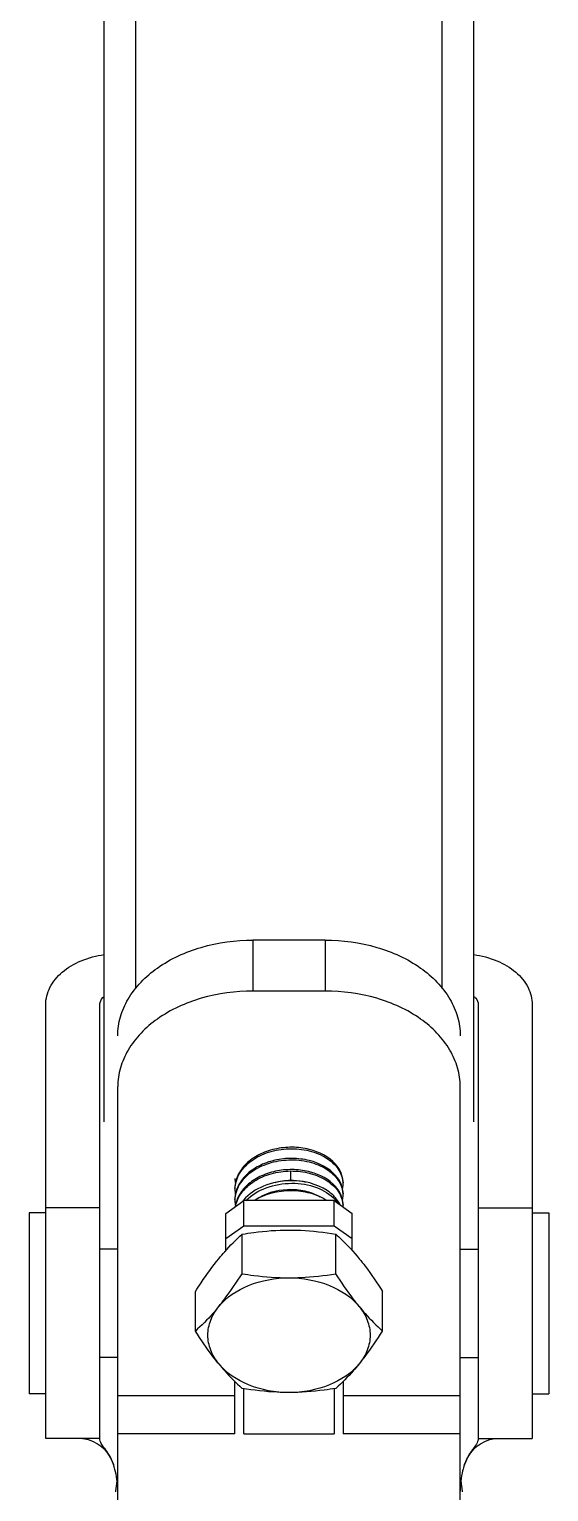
# Model space of a CAD drawing. Header units: inches. Extents: x -1293886 to -986005, y -15154 to 203628.
# Drawn here: x -1241621 to -1241424, y 83881 to 84434 of the extents above; entities that cross this region are included whole.
import ezdxf

# ---------------------------------------------------------------- set-up
doc = ezdxf.new("R2010")
doc.units = ezdxf.units.IN
doc.header["$LTSCALE"] = 100
doc.header["$MEASUREMENT"] = 0
doc.layers.add('W_DIM', color=4, linetype='Continuous')

# ---------------------------------------------------------------- blocks, each defined once
blk = doc.blocks.new('1111')
at = {"layer": 'W_DIM', "color": 7}
for p, q in [((-2281077.99, 1708521.8), (-2281077.99, 1709592.99)), ((-2280938.27, 1708521.8), (-2280938.27, 1709592.99)), ((-2281066.07, 1708572.18), (-2281066.07, 1709474.45)), ((-2280950.2, 1708572.18), (-2280950.2, 1709474.45)), ((-2281021.76, 1708590.48), (-2281021.76, 1708571.2)), ((-2280994.5, 1708590.48), (-2281021.76, 1708590.48)), ((-2280994.5, 1708590.48), (-2280994.5, 1708571.2)), ((-2280994.5, 1708571.2), (-2281021.76, 1708571.2)), ((-2281100.15, 1708402), (-2281100.15, 1708566.04)), ((-2281079.7, 1708402), (-2281079.7, 1708566.04)), ((-2280936.57, 1708566.04), (-2280936.57, 1708402)), ((-2280916.12, 1708566.04), (-2280916.12, 1708402)), ((-2281072.88, 1708378.78), (-2281072.88, 1708535.06)), ((-2280943.38, 1708378.78), (-2280943.38, 1708535.06)), ((-2281007.53, 1708503.16), (-2281007.62, 1708499.55)), ((-2281007.62, 1708499.55), (-2281007.62, 1708499.47)), ((-2281031.99, 1708487.13), (-2281025.17, 1708491.95)), ((-2281025.17, 1708482.31), (-2281025.17, 1708491.95)), ((-2280991.09, 1708491.95), (-2281025.17, 1708491.95)), ((-2280991.09, 1708482.31), (-2280991.09, 1708491.95)), ((-2280991.09, 1708491.95), (-2280984.28, 1708487.13)), ((-2281100.15, 1708487.33), (-2281106.38, 1708487.33)), ((-2281106.38, 1708487.33), (-2281106.38, 1708418.91)), ((-2281079.7, 1708489.27), (-2281100.15, 1708489.27)), ((-2281031.99, 1708473.13), (-2281031.99, 1708487.13)), ((-2280984.28, 1708473.13), (-2280984.28, 1708487.13)), ((-2280936.57, 1708489.27), (-2280916.12, 1708489.27)), ((-2280916.12, 1708487.33), (-2280909.89, 1708487.33)), ((-2280909.89, 1708487.33), (-2280909.89, 1708418.91)), ((-2281025.17, 1708482.31), (-2281031.99, 1708477.49)), ((-2281025.84, 1708464.33), (-2281025.84, 1708479.27)), ((-2280991.09, 1708482.31), (-2281025.17, 1708482.31)), ((-2280984.28, 1708477.49), (-2280991.09, 1708482.31)), ((-2280990.42, 1708464.33), (-2280990.42, 1708479.27)), ((-2281072.88, 1708473.57), (-2281079.7, 1708473.57)), ((-2280943.38, 1708473.57), (-2280936.57, 1708473.57)), ((-2281043.55, 1708442.64), (-2281043.55, 1708457.58)), ((-2280972.72, 1708442.64), (-2280972.72, 1708457.58)), ((-2281072.88, 1708432.68), (-2281079.7, 1708432.68)), ((-2280943.38, 1708432.68), (-2280936.57, 1708432.68)), ((-2281100.15, 1708418.91), (-2281106.38, 1708418.91)), ((-2281028.58, 1708418.18), (-2281072.88, 1708418.18)), ((-2281028.58, 1708403.71), (-2281028.58, 1708423.53)), ((-2281025.17, 1708403.72), (-2281025.17, 1708420.85)), ((-2280991.09, 1708420.85), (-2280991.09, 1708403.72)), ((-2280987.68, 1708423.53), (-2280987.68, 1708403.71)), ((-2280943.38, 1708418.18), (-2280987.68, 1708418.18)), ((-2280916.12, 1708418.91), (-2280909.89, 1708418.91)), ((-2281079.7, 1708402), (-2281100.15, 1708402)), ((-2281028.58, 1708403.71), (-2281072.88, 1708403.71)), ((-2281025.17, 1708403.72), (-2280991.09, 1708403.72)), ((-2280943.38, 1708403.71), (-2280987.68, 1708403.71)), ((-2280936.57, 1708402), (-2280916.12, 1708402)), ((-2281077.52, 1708397.79), (-2281079.06, 1708398.96)), ((-2280938.74, 1708397.79), (-2280937.2, 1708398.96))]:
    blk.add_line(p, q, dxfattribs=at)
for points in [[(-2281086.21, 1708402), (-2281086.02, 1708401.99), (-2281085.3, 1708401.89), (-2281084.08, 1708401.58), (-2281082.47, 1708400.98), (-2281080.6, 1708400.01), (-2281079.06, 1708398.96)], [(-2280937.2, 1708398.96), (-2280935.66, 1708400.01), (-2280933.79, 1708400.98), (-2280932.18, 1708401.58), (-2280930.96, 1708401.89), (-2280930.24, 1708401.99), (-2280930.06, 1708402)], [(-2281079.06, 1708398.96), (-2281078.1, 1708398.12), (-2281076.72, 1708396.48), (-2281075.39, 1708394.23), (-2281074.52, 1708392.14)], [(-2280941.74, 1708392.14), (-2280940.87, 1708394.24), (-2280939.53, 1708396.5), (-2280938.14, 1708398.14), (-2280937.21, 1708398.96)]]:
    blk.add_lwpolyline(points, dxfattribs=at)
for centre, radius, start, end in [((-2281017.28, 1708500.29), 11.3, 180.0292, 189.5017), ((-2281017.41, 1708496.07), 11.17, 177.3319, 179.9985), ((-2281017.29, 1708496.08), 11.29, 180.0287, 189.4225), ((-2281007.18, 1708475.33), 24.23, 90.8014, 91.0371), ((-2281007.18, 1708470.64), 28.83, 90.6833, 90.8601), ((-2280997.11, 1708498.19), 9.42, 348.6111, 359.9514), ((-2280996.97, 1708498.18), 9.28, 0.0023, 3.2047), ((-2281017.41, 1708491.85), 11.17, 177.3322, 179.9985), ((-2281017.28, 1708491.86), 11.29, 180.029, 189.4615), ((-2281013.7, 1708482.11), 15.37, 139.3761, 142.4805), ((-2280997.1, 1708493.97), 9.42, 348.6704, 359.952), ((-2280996.97, 1708493.96), 9.28, 0.0022, 3.2052), ((-2280996.97, 1708489.74), 9.28, 0.0022, 3.2058), ((-2280996.95, 1708489.74), 9.26, 358.8477, 359.9998), ((-2281068.54, 1708406.15), 12.22, 213.7883, 214.1887), ((-2280947.72, 1708406.15), 12.22, 325.8113, 326.2117), ((-2281124.3, 1708391.06), 51.44, 350.0279, 354.2491), ((-2280891.96, 1708391.06), 51.45, 185.7566, 189.9721), ((-2281124.87, 1708391.15), 52.02, 349.7299, 350.0443), ((-2280891.39, 1708391.15), 52.02, 189.9557, 190.2701)]:
    blk.add_arc(centre, radius, start, end, dxfattribs=at)
for points, knots in [([(-2281072.88, 1708554.33), (-2281072.88, 1708556.71), (-2281072.19, 1708561.57), (-2281068.06, 1708571.02), (-2281057.86, 1708581.23), (-2281041.13, 1708588.75), (-2281028.35, 1708590.48), (-2281021.76, 1708590.48)], [0, 0, 0, 0, 0.103597, 0.210948, 0.445697, 0.712571, 1, 1, 1, 1]), ([(-2280994.5, 1708590.48), (-2280987.92, 1708590.48), (-2280975.14, 1708588.75), (-2280958.4, 1708581.23), (-2280948.2, 1708571.02), (-2280944.07, 1708561.57), (-2280943.38, 1708556.71), (-2280943.38, 1708554.33)], [0, 0, 0, 0, 0.287429, 0.554303, 0.789052, 0.896403, 1, 1, 1, 1]), ([(-2281100.15, 1708566.04), (-2281100.15, 1708568.28), (-2281098.9, 1708573.04), (-2281093.94, 1708578.88), (-2281086.69, 1708583.1), (-2281081, 1708584.57), (-2281078.01, 1708584.98)], [0, 0, 0, 0, 0.213346, 0.447987, 0.712108, 1, 1, 1, 1]), ([(-2280938.26, 1708584.98), (-2280935.26, 1708584.57), (-2280929.57, 1708583.1), (-2280922.33, 1708578.88), (-2280917.36, 1708573.04), (-2280916.12, 1708568.28), (-2280916.12, 1708566.04)], [0, 0, 0, 0, 0.287892, 0.552013, 0.786654, 1, 1, 1, 1]), ([(-2281079.7, 1708566.04), (-2281079.7, 1708566.33), (-2281079.55, 1708567.55), (-2281078.75, 1708568.62), (-2281078.03, 1708569.2)], [0, 0, 0, 0, 0.236834, 1, 1, 1, 1]), ([(-2281021.76, 1708571.2), (-2281028.35, 1708571.2), (-2281041.13, 1708569.47), (-2281057.86, 1708561.95), (-2281068.06, 1708551.74), (-2281072.19, 1708542.29), (-2281072.88, 1708537.43), (-2281072.88, 1708535.06)], [0, 0, 0, 0, 0.287429, 0.554303, 0.789052, 0.896403, 1, 1, 1, 1]), ([(-2280943.38, 1708535.06), (-2280943.38, 1708537.43), (-2280944.07, 1708542.29), (-2280948.2, 1708551.74), (-2280958.4, 1708561.95), (-2280975.14, 1708569.47), (-2280987.92, 1708571.2), (-2280994.5, 1708571.2)], [0, 0, 0, 0, 0.103597, 0.210948, 0.445697, 0.712571, 1, 1, 1, 1]), ([(-2280938.23, 1708569.2), (-2280937.98, 1708568.99), (-2280937.1, 1708568.16), (-2280936.57, 1708566.92), (-2280936.57, 1708566.04)], [0, 0, 0, 0, 0.274002, 1, 1, 1, 1]), ([(-2280990.53, 1708505.7), (-2280993.04, 1708508.55), (-2280998.81, 1708511.4), (-2281006.95, 1708512.37), (-2281013.51, 1708511.69), (-2281019.53, 1708509.57), (-2281024.46, 1708506.17), (-2281027.77, 1708501.73), (-2281028.58, 1708498.25), (-2281028.58, 1708496.6)], [0, 0, 0, 0, 0.241317, 0.379461, 0.520014, 0.655792, 0.781306, 0.894819, 1, 1, 1, 1]), ([(-2280990.52, 1708501.48), (-2280993.04, 1708504.33), (-2280998.81, 1708507.18), (-2281006.94, 1708508.15), (-2281013.5, 1708507.47), (-2281019.53, 1708505.35), (-2281024.46, 1708501.95), (-2281027.77, 1708497.51), (-2281028.58, 1708494.03), (-2281028.58, 1708492.38)], [0, 0, 0, 0, 0.241302, 0.379446, 0.520006, 0.655788, 0.781304, 0.89482, 1, 1, 1, 1]), ([(-2281028.57, 1708496.59), (-2281028.48, 1708498.55), (-2281027.11, 1708502.68), (-2281022.37, 1708507.48), (-2281015.78, 1708510.65), (-2281008.2, 1708511.92), (-2281000.62, 1708511.19), (-2280994.03, 1708508.56), (-2280989.23, 1708504.32), (-2280987.8, 1708500.5), (-2280987.7, 1708498.7)], [0, 0, 0, 0, 0.109411, 0.23076, 0.366309, 0.510386, 0.653207, 0.784895, 0.899597, 1, 1, 1, 1]), ([(-2281028.57, 1708492.37), (-2281028.48, 1708494.34), (-2281027.11, 1708498.47), (-2281022.37, 1708503.26), (-2281015.78, 1708506.44), (-2281008.2, 1708507.7), (-2281000.62, 1708506.97), (-2280994.03, 1708504.34), (-2280989.23, 1708500.11), (-2280987.8, 1708496.28), (-2280987.7, 1708494.48)], [0, 0, 0, 0, 0.109411, 0.23076, 0.366314, 0.510391, 0.653213, 0.784895, 0.899597, 1, 1, 1, 1]), ([(-2280990.52, 1708497.26), (-2280992.93, 1708499.99), (-2280998.4, 1708502.79), (-2281006.18, 1708503.9), (-2281012.52, 1708503.43), (-2281018.45, 1708501.62), (-2281023.45, 1708498.59), (-2281027.05, 1708494.55), (-2281028.26, 1708491.28), (-2281028.48, 1708489.67)], [0, 0, 0, 0, 0.238806, 0.375378, 0.515068, 0.651187, 0.778286, 0.893865, 1, 1, 1, 1]), ([(-2281028.38, 1708489.73), (-2281028.02, 1708491.61), (-2281026.22, 1708495.41), (-2281021.31, 1708499.69), (-2281014.83, 1708502.46), (-2281010, 1708503.13), (-2281007.53, 1708503.16)], [0, 0, 0, 0, 0.215857, 0.456017, 0.721227, 1, 1, 1, 1]), ([(-2281007.53, 1708503.16), (-2281005.02, 1708503.19), (-2281000.18, 1708502.63), (-2280993.79, 1708499.96), (-2280989.17, 1708495.77), (-2280987.8, 1708492.03), (-2280987.7, 1708490.26)], [0, 0, 0, 0, 0.291821, 0.560232, 0.794326, 1, 1, 1, 1]), ([(-2280987.68, 1708498.7), (-2280987.68, 1708499.94), (-2280988.22, 1708502.52), (-2280989.65, 1708504.71), (-2280990.53, 1708505.7)], [0, 0, 0, 0, 0.48237, 1, 1, 1, 1]), ([(-2280987.68, 1708494.49), (-2280987.68, 1708495.72), (-2280988.22, 1708498.3), (-2280989.65, 1708500.49), (-2280990.52, 1708501.48)], [0, 0, 0, 0, 0.482394, 1, 1, 1, 1]), ([(-2281007.62, 1708499.47), (-2281011.05, 1708499.42), (-2281017.63, 1708498.19), (-2281023.35, 1708494.47), (-2281025.37, 1708492.12)], [0, 0, 0, 0, 0.525716, 1, 1, 1, 1]), ([(-2281024.45, 1708491.98), (-2281022.32, 1708494.11), (-2281016.71, 1708497.42), (-2281007.2, 1708499.04), (-2280997.91, 1708497.6), (-2280992.56, 1708494.42), (-2280990.67, 1708492.38)], [0, 0, 0, 0, 0.245715, 0.512956, 0.773315, 1, 1, 1, 1]), ([(-2280993.86, 1708491.99), (-2280995.75, 1708493.22), (-2281000.18, 1708495.09), (-2281009.66, 1708496.3), (-2281017.18, 1708494.49), (-2281021.25, 1708491.95)], [0, 0, 0, 0, 0.237857, 0.495496, 1, 1, 1, 1]), ([(-2280996.34, 1708493.3), (-2280998.11, 1708494.33), (-2281002.18, 1708495.82), (-2281010.71, 1708496.53), (-2281017.38, 1708494.62), (-2281020.9, 1708492.19)], [0, 0, 0, 0, 0.239537, 0.497847, 1, 1, 1, 1]), ([(-2280990.52, 1708493.04), (-2280991.43, 1708494.08), (-2280996.22, 1708498.08), (-2281002.74, 1708499.53), (-2281007.53, 1708499.47)], [0, 0, 0, 0, 0.224306, 1, 1, 1, 1]), ([(-2281001.7, 1708498.91), (-2281002.17, 1708499.03), (-2281004.08, 1708499.42), (-2281006.05, 1708499.57), (-2281007.52, 1708499.55)], [0, 0, 0, 0, 0.245441, 1, 1, 1, 1]), ([(-2280987.68, 1708490.27), (-2280987.68, 1708491.5), (-2280988.22, 1708494.08), (-2280989.65, 1708496.27), (-2280990.52, 1708497.26)], [0, 0, 0, 0, 0.482388, 1, 1, 1, 1]), ([(-2280988.67, 1708490.28), (-2280988.79, 1708490.52), (-2280989.3, 1708491.51), (-2280989.96, 1708492.41), (-2280990.52, 1708493.04)], [0, 0, 0, 0, 0.243018, 1, 1, 1, 1]), ([(-2281034.69, 1708469.99), (-2281033.97, 1708470.88), (-2281031.2, 1708474.15), (-2281028.17, 1708477.19), (-2281025.84, 1708479.27)], [0, 0, 0, 0, 0.268858, 1, 1, 1, 1]), ([(-2281025.84, 1708479.27), (-2281024.39, 1708479.51), (-2281018.52, 1708480.39), (-2281012.59, 1708480.84), (-2281008.13, 1708480.84)], [0, 0, 0, 0, 0.248681, 1, 1, 1, 1]), ([(-2281008.13, 1708480.84), (-2281006.64, 1708480.84), (-2281000.71, 1708480.69), (-2280994.8, 1708479.99), (-2280990.42, 1708479.27)], [0, 0, 0, 0, 0.251248, 1, 1, 1, 1]), ([(-2280990.42, 1708479.27), (-2280989.68, 1708478.61), (-2280986.54, 1708475.7), (-2280983.65, 1708472.54), (-2280981.57, 1708469.99)], [0, 0, 0, 0, 0.2325, 1, 1, 1, 1]), ([(-2281043.55, 1708457.58), (-2281042.83, 1708458.7), (-2281040.04, 1708462.95), (-2281037.07, 1708467.08), (-2281034.69, 1708469.99)], [0, 0, 0, 0, 0.261287, 1, 1, 1, 1]), ([(-2280981.57, 1708469.99), (-2280980.81, 1708469.06), (-2280977.67, 1708465.06), (-2280974.81, 1708460.84), (-2280972.72, 1708457.58)], [0, 0, 0, 0, 0.237123, 1, 1, 1, 1]), ([(-2281034.69, 1708451.92), (-2281033.93, 1708452.85), (-2281030.8, 1708456.85), (-2281027.94, 1708461.07), (-2281025.84, 1708464.33)], [0, 0, 0, 0, 0.237123, 1, 1, 1, 1]), ([(-2281034.69, 1708451.92), (-2281031.8, 1708455.47), (-2281023.2, 1708461.07), (-2281013.33, 1708462.76), (-2281008.13, 1708462.76)], [0, 0, 0, 0, 0.468341, 1, 1, 1, 1]), ([(-2281025.84, 1708464.33), (-2281024.39, 1708464.09), (-2281018.52, 1708463.21), (-2281012.59, 1708462.76), (-2281008.13, 1708462.76)], [0, 0, 0, 0, 0.248681, 1, 1, 1, 1]), ([(-2281008.13, 1708462.76), (-2281006.64, 1708462.76), (-2281000.71, 1708462.91), (-2280994.8, 1708463.61), (-2280990.42, 1708464.33)], [0, 0, 0, 0, 0.251248, 1, 1, 1, 1]), ([(-2281008.13, 1708462.76), (-2281002.93, 1708462.76), (-2280993.06, 1708461.07), (-2280984.47, 1708455.47), (-2280981.57, 1708451.92)], [0, 0, 0, 0, 0.531659, 1, 1, 1, 1]), ([(-2280981.57, 1708451.92), (-2280982.33, 1708452.85), (-2280985.47, 1708456.85), (-2280988.33, 1708461.07), (-2280990.42, 1708464.33)], [0, 0, 0, 0, 0.237123, 1, 1, 1, 1]), ([(-2281034.69, 1708451.92), (-2281035.42, 1708451.03), (-2281038.19, 1708447.76), (-2281041.22, 1708444.73), (-2281043.55, 1708442.64)], [0, 0, 0, 0, 0.268858, 1, 1, 1, 1]), ([(-2281034.69, 1708430.23), (-2281035.97, 1708431.8), (-2281038.04, 1708435.22), (-2281039.17, 1708441.07), (-2281038.04, 1708446.93), (-2281035.97, 1708450.35), (-2281034.69, 1708451.92)], [0, 0, 0, 0, 0.257487, 0.5, 0.742513, 1, 1, 1, 1]), ([(-2280981.57, 1708451.92), (-2280980.84, 1708451.03), (-2280978.08, 1708447.76), (-2280975.05, 1708444.73), (-2280972.72, 1708442.64)], [0, 0, 0, 0, 0.268858, 1, 1, 1, 1]), ([(-2280981.57, 1708451.92), (-2280980.29, 1708450.35), (-2280978.22, 1708446.93), (-2280977.09, 1708441.07), (-2280978.22, 1708435.22), (-2280980.29, 1708431.8), (-2280981.57, 1708430.23)], [0, 0, 0, 0, 0.257487, 0.5, 0.742513, 1, 1, 1, 1]), ([(-2281034.69, 1708430.23), (-2281035.46, 1708431.16), (-2281038.59, 1708435.17), (-2281041.45, 1708439.38), (-2281043.55, 1708442.64)], [0, 0, 0, 0, 0.237123, 1, 1, 1, 1]), ([(-2280981.57, 1708430.23), (-2280980.81, 1708431.16), (-2280977.67, 1708435.17), (-2280974.81, 1708439.38), (-2280972.72, 1708442.64)], [0, 0, 0, 0, 0.237123, 1, 1, 1, 1]), ([(-2281034.69, 1708430.23), (-2281033.97, 1708429.34), (-2281031.2, 1708426.08), (-2281028.17, 1708423.04), (-2281025.84, 1708420.95)], [0, 0, 0, 0, 0.268858, 1, 1, 1, 1]), ([(-2281008.13, 1708419.39), (-2281013.33, 1708419.39), (-2281023.2, 1708421.08), (-2281031.8, 1708426.68), (-2281034.69, 1708430.23)], [0, 0, 0, 0, 0.531659, 1, 1, 1, 1]), ([(-2280981.57, 1708430.23), (-2280984.47, 1708426.68), (-2280993.06, 1708421.08), (-2281002.93, 1708419.39), (-2281008.13, 1708419.39)], [0, 0, 0, 0, 0.468341, 1, 1, 1, 1]), ([(-2280981.57, 1708430.23), (-2280982.3, 1708429.34), (-2280985.06, 1708426.08), (-2280988.09, 1708423.04), (-2280990.42, 1708420.95)], [0, 0, 0, 0, 0.268858, 1, 1, 1, 1]), ([(-2281008.13, 1708419.39), (-2281009.62, 1708419.39), (-2281015.55, 1708419.53), (-2281021.46, 1708420.23), (-2281025.84, 1708420.95)], [0, 0, 0, 0, 0.251248, 1, 1, 1, 1]), ([(-2280990.42, 1708420.95), (-2280991.88, 1708420.71), (-2280997.74, 1708419.83), (-2281003.68, 1708419.39), (-2281008.13, 1708419.39)], [0, 0, 0, 0, 0.248681, 1, 1, 1, 1]), ([(-2281078.7, 1708399.35), (-2281078.85, 1708399.58), (-2281079.36, 1708400.38), (-2281079.7, 1708401.33), (-2281079.7, 1708402)], [0, 0, 0, 0, 0.289589, 1, 1, 1, 1]), ([(-2280936.57, 1708402), (-2280936.57, 1708401.79), (-2280936.67, 1708400.84), (-2280937.15, 1708399.97), (-2280937.56, 1708399.35)], [0, 0, 0, 0, 0.222245, 1, 1, 1, 1]), ([(-2281077.52, 1708397.79), (-2281077.63, 1708397.92), (-2281078.02, 1708398.41), (-2281078.4, 1708398.91), (-2281078.65, 1708399.28)], [0, 0, 0, 0, 0.26918, 1, 1, 1, 1]), ([(-2281074.52, 1708392.14), (-2281074.72, 1708392.72), (-2281075.5, 1708394.71), (-2281076.56, 1708396.61), (-2281077.52, 1708397.79)], [0, 0, 0, 0, 0.285604, 1, 1, 1, 1]), ([(-2280938.74, 1708397.79), (-2280939.02, 1708397.44), (-2280940.28, 1708395.71), (-2280941.19, 1708393.74), (-2280941.74, 1708392.14)], [0, 0, 0, 0, 0.210146, 1, 1, 1, 1]), ([(-2280937.61, 1708399.28), (-2280937.69, 1708399.16), (-2280938.05, 1708398.65), (-2280938.44, 1708398.16), (-2280938.74, 1708397.79)], [0, 0, 0, 0, 0.231104, 1, 1, 1, 1]), ([(-2281072.88, 1708382.04), (-2281072.88, 1708382.92), (-2281073.02, 1708386.34), (-2281073.68, 1708389.75), (-2281074.52, 1708392.14)], [0, 0, 0, 0, 0.257456, 1, 1, 1, 1]), ([(-2280941.74, 1708392.14), (-2280942.02, 1708391.37), (-2280942.99, 1708388.09), (-2280943.38, 1708384.64), (-2280943.38, 1708382.04)], [0, 0, 0, 0, 0.239548, 1, 1, 1, 1])]:
    blk.add_open_spline(points, degree=3, knots=knots, dxfattribs=at)
for points in [[(-2281007.62, 1708499.55), (-2281009.58, 1708499.52), (-2281011.55, 1708499.25), (-2281013.44, 1708498.74)], [(-2280990.67, 1708492.38), (-2280990.24, 1708491.91), (-2280989.85, 1708491.42), (-2280989.49, 1708490.89)]]:
    blk.add_open_spline(points, degree=3, dxfattribs=at)

msp = doc.modelspace()

# ---------------------------------------------------------------- block references
at = {"layer": 'W_DIM'}
msp.add_blockref('1111', (1039485.65, -1624500.72), dxfattribs=at)

doc.saveas('drawing.dxf')
